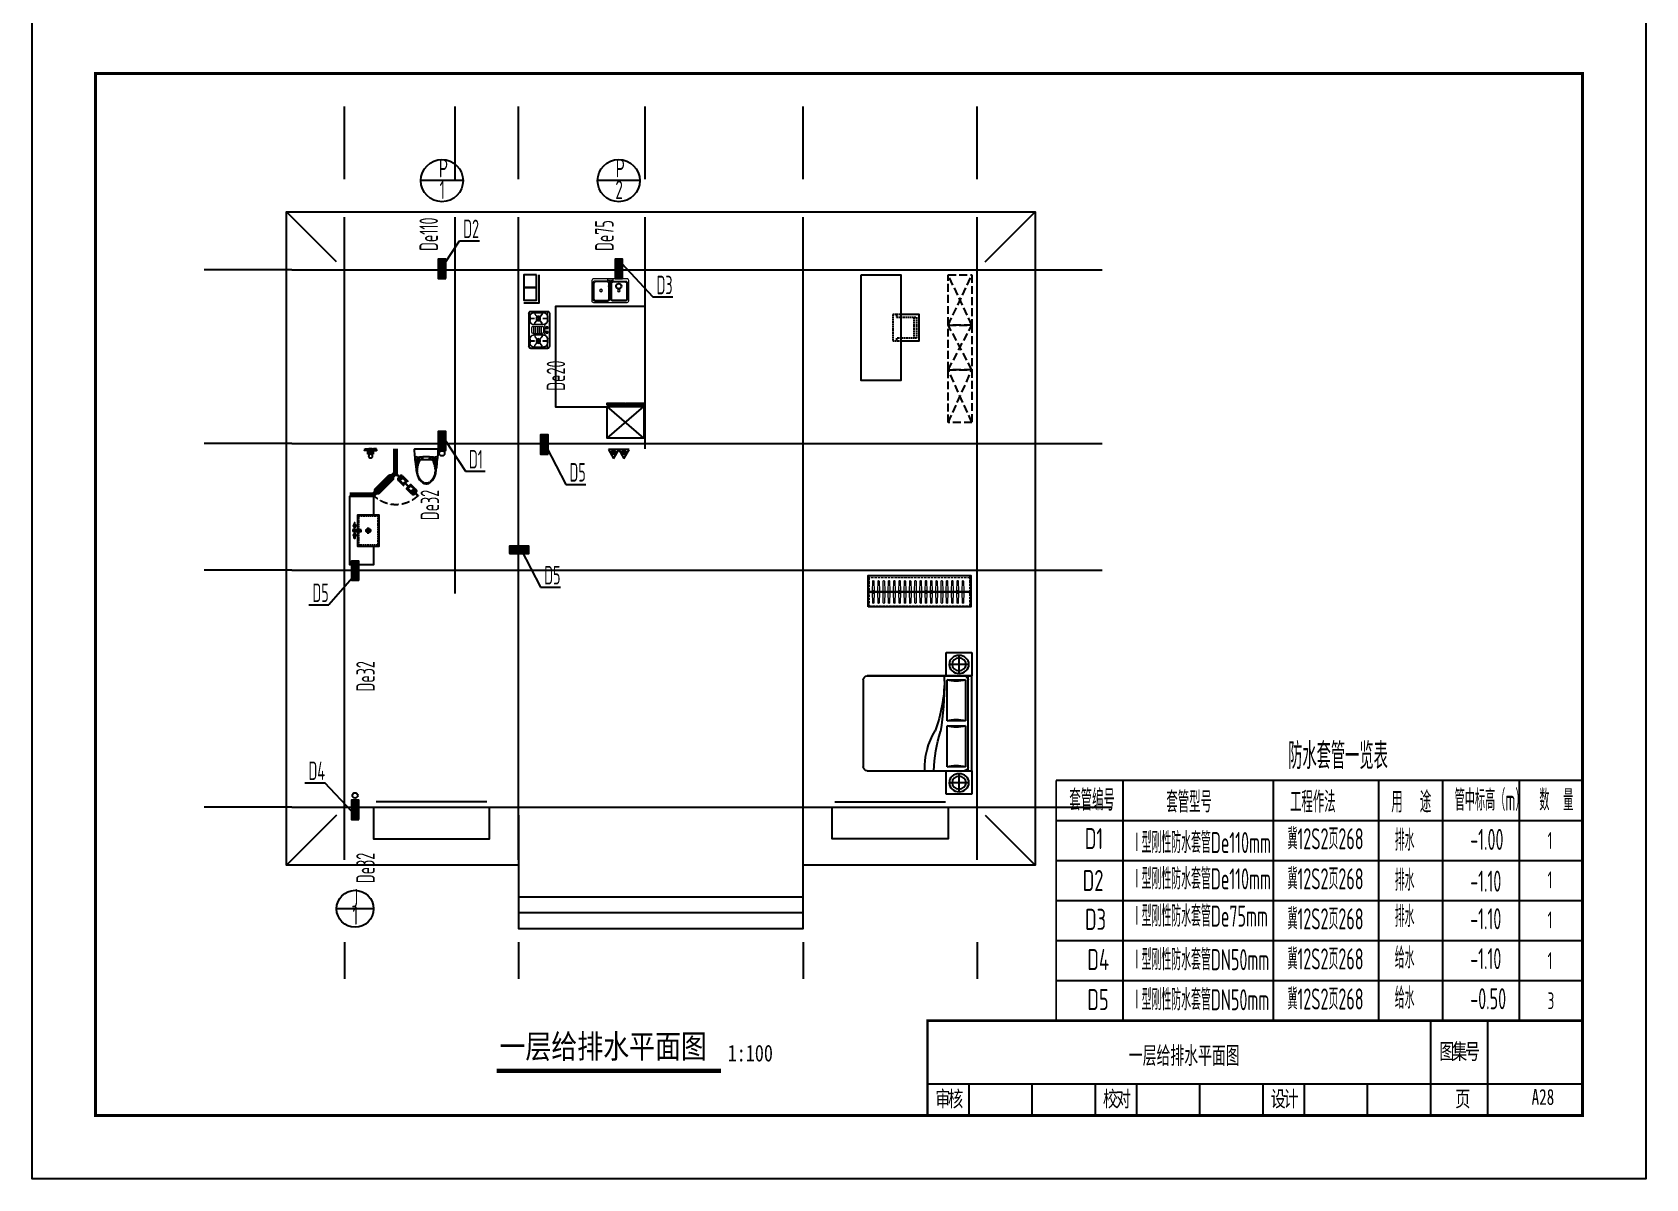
# Model space of a CAD drawing. Header units: millimetres. Extents: x -43970 to -13370, y -95491 to -51091.
# Drawn here: x -43970 to -13370, y -95491 to -73735 of the extents above; entities that cross this region are included whole.
import ezdxf
from ezdxf.enums import TextEntityAlignment as Align

# ---------------------------------------------------------------- set-up
doc = ezdxf.new("R2010")
doc.units = ezdxf.units.MM
doc.header["$LTSCALE"] = 600
for name, pattern in [('A户型二层平面图$0$DASH', [0.35, 0.25, -0.1]), ('B-1户型三层平面图$0$DASH', [0.35, 0.25, -0.1]), ('DASH', [0.35, 0.25, -0.1]), ('HJ户型(跃上)4F$0$DASH', [0.35, 0.25, -0.1])]:
    doc.linetypes.add(name, pattern=pattern)
doc.layers.add('1-家具、卫生间洁具布置', color=8, linetype='Continuous', lineweight=9)
doc.layers.add('1-散水、台阶', color=254, linetype='Continuous', lineweight=9)
for name, color, linetype in [('AXIS', 3, 'Continuous'), ('A户型二层平面图$0$A-澳创家具', 55, 'Continuous'), ('A户型二层平面图$0$A_家具_基线', 251, 'Continuous'), ('B-1户型三层平面图$0$A-澳创家具', 55, 'Continuous'), ('B-1户型三层平面图$0$A_洁具', 36, 'Continuous'), ('DIM_SYMB', 3, 'Continuous'), ('DOTE', 1, 'Continuous'), ('HJ户型(跃上)4F$0$0-107洁具', 122, 'Continuous'), ('HJ户型(跃上)4F$0$0-142地漏', 122, 'Continuous'), ('HJ户型(跃上)4F$0$1-101活动家具', 34, 'Continuous'), ('HJ户型(跃上)4F$0$1-104到顶固定家具', 55, 'Continuous'), ('HJ户型(跃上)4F$0$1-107洁具', 122, 'Continuous'), ('PIPE-污水', 2, 'DASH'), ('PIPE-给水', 3, 'Continuous'), ('PUB_DIM', 3, 'Continuous'), ('S-TG', 6, 'Continuous'), ('TK', 4, 'Continuous'), ('VPIPE-污水', 2, 'Continuous'), ('VPIPE-给水', 3, 'Continuous'), ('WS-TEXT', 2, 'Continuous'), ('XS-TEXT', 1, 'Continuous'), ('家具', 8, 'Continuous'), ('散水', 150, 'Continuous')]:
    doc.layers.add(name, color=color, linetype=linetype)
doc.styles.add('-黑体', font='simhei.ttf', dxfattribs={"width": 0.8})
doc.styles.add('M', font='gbenor.shx', dxfattribs={"width": 0.8, "bigfont": 'gbcbig.shx'})
doc.styles.add('仿宋GB2312', font='txt.shx', dxfattribs={"width": 0.7, "height": 300, "bigfont": 'hzfs.shx'})
pattern_1 = [(45, (-193149.55, -143882.59), (-17.6776695, 17.6776695), [])]
pattern_2 = [(45, (-189795.287, -143882.59), (-17.6776695, 17.6776695), [])]
pattern_3 = [(45, (-193149.55, -147148.887), (-17.6776695, 17.6776695), [])]
pattern_4 = [(45, (-194798.28, -154149.424), (-17.6776695, 17.6776695), [])]
pattern_5 = [(45, (-194798.28, -149609.72), (-17.6776695, 17.6776695), [])]
pattern_6 = [(315, (-100393.905, 73391.676), (17.6776695, 17.6776695), [])]
pattern_7 = [(45, (-191208.28, -147214.93), (-17.6776695, 17.6776695), [])]

# ---------------------------------------------------------------- blocks, each defined once
blk = doc.blocks.new('A$C76A75C23')
at = {"color": 7}
for p, q in [((8120, 1520), (8120, 20)), ((170, 520), (10520, 520)), ((820, 520), (820, 20)), ((1820, 520), (1820, 20)), ((2820, 520), (2820, 20)), ((3470, 520), (3470, 20)), ((4470, 520), (4470, 20)), ((5470, 520), (5470, 20)), ((6120, 520), (6120, 20)), ((7120, 520), (7120, 20)), ((8120, 620), (8120, 20)), ((8120, 520), (8120, 20))]:
    blk.add_line(p, q, dxfattribs=at)
blk.add_line((9020, 1520), (9020, 20))
at = {"layer": 'PUB_DIM', "color": 7, "const_width": 40}
blk.add_lwpolyline([(170, 1520), (10520, 1520), (10520, 20), (170, 20), (170, 1520)], dxfattribs=at)
at = {"char_height": 250, "attachment_point": 5, "style": '仿宋GB2312'}
for s, insert, width in [('{\\fSTFangsong|b0|i0|c134|p2;\\T0.75;图集号}', (8562, 1020), 1146.35), ('{\\fSTFangsong|b0|i0|c134|p2;\\T0.75;审核}', (495, 270), 1046.35), ('{\\fSTFangsong|b0|i0|c134|p2;\\T0.75;校对}', (3145, 270), 1046.35), ('{\\fSTFangsong|b0|i0|c134|p2;\\T0.75;设计}', (5795, 270), 1046.35), ('{\\fSTFangsong|b0|i0|c134|p2;\\T0.75;页}', (8612, 270), 1046.35)]:
    blk.add_mtext(s, dxfattribs=dict(at, insert=insert, width=width))
blk = doc.blocks.new('*U18')
at = {"layer": 'B-1户型三层平面图$0$A-澳创家具', "linetype": 'Continuous'}
for points in [[(211, 0), (-211, 0, 0.477962), (-222, -14), (-219, -125), (-215, -137, 0.281865), (-129, -159, -0.073747), (129, -159, 0.281865), (215, -137), (219, -125), (222, -14, 0.477962), (211, 0, 0)], [(216, -136, -0.088577), (213, -208, -0.019152), (193, -362, -0.090609), (149, -554, -0.163158), (38, -658, -0.273043), (-73, -639, -0.094885), (-149, -554, -0.090609), (-193, -362, -0.019152), (-213, -208, -0.088577), (-216, -136, -0.879416)], [(-120, -201, 0.129606), (-180, -409, 0.211204), (-80, -632, 2.252949)], [(120, -201, -0.129606), (180, -409, -0.211204), (80, -632, -2.252949)]]:
    blk.add_lwpolyline(points, format="xyb", dxfattribs=at)
at = {"layer": 'B-1户型三层平面图$0$A-澳创家具', "color": 250}
for points in [[(-165, -162, 0.180688), (-197, -335, -4.705295)], [(-107, -156, 0.237416), (-194, -358, -3.87225)], [(-61, -201), (-62, -181, 1.018669), (-84, -181), (-85, -201)], [(61, -201), (62, -181, -1.018669), (84, -181), (85, -201)], [(107, -156, -0.237416), (194, -358, 3.87225)], [(165, -162, -0.180688), (197, -335, 4.705295)]]:
    blk.add_lwpolyline(points, format="xyb", dxfattribs=at)
at = {"layer": 'B-1户型三层平面图$0$A-澳创家具', "color": 250, "linetype": 'B-1户型三层平面图$0$DASH', "ltscale": 0.2}
blk.add_lwpolyline([(-106, -201, 0.095348), (-166, -374, 0.180567), (-120, -567, 0.059956), (-65, -630, 0.149733), (0, -654, 0.149733), (65, -630, 0.059956), (120, -567, 0.180567), (166, -374, 0.095348), (106, -201, -0.095348)], format="xyb", dxfattribs=at)
at = {"layer": 'B-1户型三层平面图$0$A-澳创家具', "linetype": 'Continuous'}
blk.add_lwpolyline([(120, -201), (-120, -201)], dxfattribs=at)
blk = doc.blocks.new('*U33')
at = {"color": 250}
for p, q in [((650, -410), (650, -290)), ((590, -350), (710, -350))]:
    blk.add_line(p, q, dxfattribs=at)
for points in [[(350, -450), (0, -450), (0, 0), (1300, 0), (1300, -450), (950, -450)], [(663, -150), (950, -150), (950, -550), (350, -550), (350, -150), (635, -150)]]:
    blk.add_lwpolyline(points)
at = {"color": 250, "linetype": 'B-1户型三层平面图$0$DASH', "ltscale": 0.2}
blk.add_lwpolyline([(663, -170), (930, -170), (930, -530), (370, -530), (370, -170), (635, -170)], dxfattribs=at)
for points in [[(501, -84), (570, -84), (570, -97), (501, -97)], [(663, -213), (663, -78), (635, -78), (635, -213)], [(799, -84), (730, -84), (730, -97), (799, -97)]]:
    blk.add_lwpolyline(points, close=True)
at = {"color": 250}
for centre, radius in [((564, -91, 0), 6.17), ((650, -201), 7.98), ((737, -91, 0), 6.17), ((650, -350), 40), ((650, -350), 22.5)]:
    blk.add_circle(centre, radius, dxfattribs=at)
for centre, radius, start, end in [((564, -91), 25.4, 194.0486, 165.9514), ((649, -88), 29.3, 297.9804, 241.0365), ((737, -91), 25.4, 14.0486, 345.9514)]:
    blk.add_arc(centre, radius, start, end)
for centre, radius, start, end in [((564, -91), 16.6, 201.7986, 158.2014), ((649, -88), 23.8, 305.279, 233.4071), ((737, -91), 16.6, 21.7986, 338.2014)]:
    blk.add_arc(centre, radius, start, end, dxfattribs=at)
blk = doc.blocks.new('HJ户型(跃上)4F$0$A$C2634459F')
at = {"color": 0}
for p, q in [((592, 338, 0), (592, 334, 0)), ((592, 338, 0), (650, 338, 0)), ((650, 320, 0), (650, 338, 0))]:
    blk.add_line(p, q, dxfattribs=at)
at = {"color": 0, "linetype": 'HJ户型(跃上)4F$0$DASH'}
for p, q in [((650, 320, 0), (632, 320, 0)), ((632, 262, 0), (632, 320, 0)), ((650, 262, 0), (650, 320, 0)), ((632, 262, 0), (636, 262, 0)), ((646, 262, 0), (650, 262, 0))]:
    blk.add_line(p, q, dxfattribs=at)
at = {"color": 0, "elevation": 0}
for points in [[(642, 333), (641, 334), (53, 334), (50, 331), (50, 327), (53, 324), (639, 324), (642, 327)], [(147, 338), (115, 338), (115, 334), (147, 334)], [(147, 320), (115, 320), (115, 324), (147, 324)], [(562, 338), (530, 338), (530, 334), (562, 334)], [(626, 324), (626, 321), (645, 321), (645, 337), (626, 337), (626, 334), (642, 334), (642, 324)]]:
    blk.add_lwpolyline(points, close=True, dxfattribs=at)
for points in [[(155, 387, 0.36855), (119, 352), (119, 338)], [(155, 271, -0.36855), (119, 306), (119, 320)], [(143, 338), (143, 344, -0.414214), (162, 363), (515, 363, -0.414214), (534, 344), (534, 334)], [(143, 320), (143, 314, 0.414214), (162, 295), (515, 295, 0.414214), (534, 314), (534, 324)], [(155, 387), (522, 387, -0.368054), (558, 352), (558, 334)], [(155, 271), (522, 271, 0.368054), (558, 306), (558, 324)]]:
    blk.add_lwpolyline(points, format="xyb", dxfattribs=at)
at = {"color": 0, "linetype": 'HJ户型(跃上)4F$0$DASH', "elevation": 0}
for points in [[(646, 296), (649, 296), (649, 315), (633, 315), (633, 296), (636, 296), (636, 313), (646, 313)], [(638, 313), (636, 311), (636, -277), (639, -280), (643, -280), (646, -277), (646, 310), (643, 313)], [(631, 234), (631, 202), (635, 202), (635, 234)], [(632, -182), (632, -215), (636, -215), (636, -182)], [(650, -182), (650, -215), (646, -215), (646, -182)]]:
    blk.add_lwpolyline(points, close=True, dxfattribs=at)
for points in [[(583, -175), (583, 192, -0.368054), (619, 228), (636, 228)], [(632, -187), (626, -187, -0.414214), (607, -167), (607, 185, -0.414214), (626, 204), (636, 204)], [(700, -175), (700, 192, 0.368054), (664, 228), (646, 228)], [(650, -187), (656, -187, 0.414214), (676, -167), (676, 185, 0.414214), (656, 204), (646, 204)], [(583, -175, 0.36855), (619, -211), (632, -211)], [(700, -175, -0.36855), (664, -211), (650, -211)]]:
    blk.add_lwpolyline(points, format="xyb", dxfattribs=at)
blk = doc.blocks.new('HJ户型(跃上)4F$0$A$C1E9E21AA')
at = {"ltscale": 0.5, "extrusion": (0, 0, -1)}
for p, q in [((31, -31), (0, 0)), ((69, -31), (100, 0)), ((31, -69), (0, -100)), ((69, -69), (100, -100))]:
    blk.add_line(p, q, dxfattribs=at)
at = {"ltscale": 0.5}
for p, q in [((0, -100), (0, 0)), ((0, 0), (100, 0)), ((100, 0), (100, -100)), ((100, -100), (0, -100))]:
    blk.add_line(p, q, dxfattribs=at)
for points in [[(28, -47), (28, -45), (39, -47), (39, -49)], [(28, -55), (28, -53), (39, -51), (39, -53)], [(30, -40), (31, -38), (41, -43), (40, -45)], [(31, -62), (30, -60), (40, -55), (41, -57)], [(35, -33), (36, -32), (43, -41), (42, -42)], [(36, -68), (35, -67), (42, -58), (43, -59)], [(41, -29), (43, -28), (47, -39), (45, -40)], [(43, -72), (41, -71), (45, -60), (47, -61)], [(49, -27), (51, -27), (51, -39), (49, -39)], [(51, -73), (49, -73), (49, -61), (51, -61)], [(57, -28), (59, -29), (55, -40), (53, -39)], [(59, -71), (57, -72), (53, -61), (55, -60)], [(64, -32), (65, -33), (58, -42), (57, -41)], [(65, -67), (64, -68), (57, -59), (58, -58)], [(69, -38), (70, -40), (60, -45), (59, -43)], [(70, -60), (69, -62), (59, -57), (60, -55)], [(72, -45), (72, -47), (61, -49), (61, -47)], [(72, -53), (72, -55), (61, -53), (61, -51)]]:
    blk.add_lwpolyline(points, close=True, dxfattribs=at)
for radius in [27, 23.6, 10.1]:
    blk.add_circle((50, -50), radius, dxfattribs=at)
blk = doc.blocks.new('HJ户型(跃上)4F$0$花洒')
at = {"ltscale": 7}
for p, q in [((-33, 56), (-33, 114)), ((-28, 5), (0, 5)), ((-33, -56), (-33, -114)), ((-28, -5), (0, -5))]:
    blk.add_line(p, q, dxfattribs=at)
for points in [[(-87, 15), (-91, 15, -0.178333), (-97, 17), (-110, 29)], [(-31, 116, 0.472472), (-33, 114)], [(-31, 54, -0.472472), (-33, 56)], [(-31, 116), (-25, 116, -0.414214), (-24, 114), (-24, 112)], [(-31, 54), (-25, 54, 0.414214), (-24, 56), (-24, 58)], [(-87, -15), (-91, -15, 0.178333), (-97, -17), (-110, -29)], [(-31, -54, 0.472472), (-33, -56)], [(-31, -116, -0.472472), (-33, -114)], [(-31, -54), (-25, -54, -0.414214), (-24, -56), (-24, -58)], [(-31, -116), (-25, -116, 0.414214), (-24, -114), (-24, -112)]]:
    blk.add_lwpolyline(points, format="xyb", dxfattribs=at)
for points in [[(-87, 15), (-87, 0)], [(-87, -15), (-87, 0)], [(-43, 12), (-81, 15)], [(-81, 15), (-81, -15)], [(-43, 10), (-81, 13)], [(-45, -12), (-45, 12)], [(-43, -12), (-43, 12)], [(-43, -12), (-28, -12), (-28, 12), (-43, 12)], [(-24, 56), (-24, 112)], [(-19, 95), (-19, 92)], [(-19, 92), (-19, 84)], [(-19, 76), (-19, 84)], [(-19, 73), (-19, 76)], [(-6, 110), (0, 110)], [(-6, 58), (-6, 110)], [(0, 110), (0, 58), (-6, 58)], [(-5, -13), (-5, 13)], [(-2, 33), (-3, 23)], [(-2, 23), (-2, 33)], [(-2, 33), (0, 33)], [(0, 23), (0, 33)], [(0, -13), (0, 13)], [(-43, -10), (-81, -13)], [(-43, -12), (-81, -15)], [(-24, -56), (-24, -112)], [(-19, -73), (-19, -76)], [(-19, -76), (-19, -84)], [(-19, -92), (-19, -84)], [(-19, -95), (-19, -92)], [(-6, -58), (-6, -110)], [(0, -110), (0, -58), (-6, -58)], [(-6, -110), (0, -110)], [(-2, -33), (-3, -23)], [(-2, -23), (-2, -33)], [(-2, -33), (0, -33)], [(0, -23), (0, -33)]]:
    blk.add_lwpolyline(points, dxfattribs=at)
for points in [[(0, 13), (-54, 13), (-54, 23), (0, 23)], [(0, -13), (-54, -13), (-54, -23), (0, -23)]]:
    blk.add_lwpolyline(points, close=True, dxfattribs=at)
for centre, radius, start, end in [((-135, 0), 38, 49.5542, 310.4458), ((-84, 11), 5, 53.1301, 126.8699), ((-66, 0), 25.5, 331.9275, 28.0725), ((-19, 84), 6.99, 90, 129.5028), ((-19, 84), 6.99, 230.4972, 270), ((-33, 120), 28.6, 297.662, 339.071), ((-33, 48), 28.6, 20.929, 62.338), ((-84, -11), 5, 233.1301, 306.8699), ((-19, -84), 6.99, 90, 129.5028), ((-19, -84), 6.99, 230.4972, 270), ((-33, -48), 28.6, 297.662, 339.071), ((-33, -120), 28.6, 20.929, 62.338)]:
    blk.add_arc(centre, radius, start, end, dxfattribs=at)
blk = doc.blocks.new('HJ户型(跃上)4F$0$fgjhj')
at = {"layer": 'HJ户型(跃上)4F$0$1-107洁具'}
for p, q in [((606518, 216057), (606518, 215607)), ((606528, 216057), (606528, 215607)), ((607393, 215192), (606954, 215192)), ((607393, 215182), (606954, 215182))]:
    blk.add_line(p, q, dxfattribs=at)
at = {"layer": 'HJ户型(跃上)4F$0$1-107洁具', "color": 250, "elevation": 0}
for points in [[(607393, 215157), (606929, 215157), (606493, 215592), (606493, 216057)], [(607393, 215217), (606954, 215217), (606553, 215617), (606553, 216057)]]:
    blk.add_lwpolyline(points, dxfattribs=at)
at = {"layer": 'HJ户型(跃上)4F$0$1-107洁具', "color": 250, "linetype": 'HJ户型(跃上)4F$0$DASH'}
blk.add_arc((606519, 215597), 600, 224.9799, 316.3489, dxfattribs=at)
at = {"layer": 'HJ户型(跃上)4F$0$0-107洁具', "xscale": -1, "rotation": 270}
blk.add_blockref('HJ户型(跃上)4F$0$花洒', (606999, 216057), dxfattribs=at)
at = {"layer": 'HJ户型(跃上)4F$0$0-142地漏', "ltscale": 0.5, "xscale": -1, "rotation": 90}
blk.add_blockref('HJ户型(跃上)4F$0$A$C1E9E21AA', (606949, 216057), dxfattribs=at)
at = {"layer": 'HJ户型(跃上)4F$0$1-107洁具', "xscale": -1, "rotation": 314.9999376523706}
blk.add_blockref('HJ户型(跃上)4F$0$A$C2634459F', (606752, 214911, 0), dxfattribs=at)
blk = doc.blocks.new('A$C66793C10')
for p, q in [((450, 450), (0, 450)), ((0, 450), (0, 0)), ((223, 401), (223, 56)), ((450, 0), (450, 450)), ((396, 229), (50, 229)), ((0, 0), (450, 0))]:
    blk.add_line(p, q)
for radius in [173, 123]:
    blk.add_circle((223, 229), radius)
blk = doc.blocks.new('A$C0BC040C0')
at = {"layer": '家具'}
for p, q in [((0, 295), (0, 2095)), ((75, 2095), (0, 2095)), ((75, 295), (75, 2095)), ((124, 2019), (124, 1245)), ((472, 2019), (124, 2019)), ((149, 2095), (1987, 2095)), ((1987, 2095), (149, 2095)), ((472, 1245), (472, 2019)), ((522, 1996), (522, 2095)), ((2062, 2019), (2062, 371)), ((124, 1245), (472, 1245)), ((124, 1145), (124, 371)), ((472, 1145), (124, 1145)), ((472, 371), (472, 1145)), ((124, 371), (472, 371)), ((75, 295), (0, 295)), ((1987, 295), (149, 295))]:
    blk.add_line(p, q, dxfattribs=at)
for centre, major_axis, ratio, start_param, end_param in [((149, 2019), (0, 75.9), 0.981818, 0, 1.570796), ((298, 2627), (0, 632), 0.981818, 2.857799, 3.425387), ((2092, 1653), (-220, 2967), 0.524077, 1.416252, 1.739927), ((1467, 1705), (-287, 1661), 0.542659, 1.294437, 1.879131), ((1987, 2019), (0, 75.9), 0.981818, 4.712389, 6.283185), ((298, 638), (0, -632), 0.981818, 2.857799, 3.425387), ((298, 1752), (0, -632), 0.981818, -0.283794, 0.283794), ((-1119, 354), (-345, 2286), 0.791145, 4.568047, 4.89601), ((5, 453), (-253, 1064), 0.804127, 4.37694, 5.109608), ((149, 371), (0, 75.9), 0.981818, 1.570796, 3.141593), ((298, -236), (0, 632), 0.981818, -0.283794, 0.283794), ((1987, 371), (0, 75.9), 0.981818, 3.141593, 4.712389)]:
    blk.add_ellipse(centre, major_axis=major_axis, ratio=ratio, start_param=start_param, end_param=end_param, dxfattribs=at)
at = {"layer": '家具', "xscale": 1.080000000001746, "yscale": 0.9899999999906868, "rotation": 179.9999999989328}
for p in [(486, 2540), (486, 295)]:
    blk.add_blockref('A$C66793C10', p, dxfattribs=at)
blk = doc.blocks.new('*U32')
blk.add_lwpolyline([(0, -600), (0, 0), (1950, 0), (1950, -600)], close=True)
at = {"color": 250, "lineweight": 13, "ltscale": 0.3}
for points in [[(20, -50), (20, 0)], [(1930, -50), (1930, 0)], [(99, -330), (99, -335), (101, -335), (101, -296), (99, -296), (99, -330), (99, -302)], [(199, -330), (199, -335), (201, -335), (201, -296), (199, -296), (199, -330), (199, -302)], [(299, -330), (299, -335), (301, -335), (301, -296), (299, -296), (299, -330), (299, -302)], [(399, -330), (399, -335), (401, -335), (401, -296), (399, -296), (399, -330), (399, -302)], [(499, -330), (499, -335), (501, -335), (501, -296), (499, -296), (499, -330), (499, -302)], [(599, -330), (599, -335), (601, -335), (601, -296), (599, -296), (599, -330), (599, -302)], [(699, -330), (699, -335), (701, -335), (701, -296), (699, -296), (699, -330), (699, -302)], [(799, -330), (799, -335), (801, -335), (801, -296), (799, -296), (799, -330), (799, -302)], [(899, -330), (899, -335), (901, -335), (901, -296), (899, -296), (899, -330), (899, -302)], [(999, -330), (999, -335), (1001, -335), (1001, -296), (999, -296), (999, -330), (999, -302)], [(1099, -330), (1099, -335), (1101, -335), (1101, -296), (1099, -296), (1099, -330), (1099, -302)], [(1199, -330), (1199, -335), (1201, -335), (1201, -296), (1199, -296), (1199, -330), (1199, -302)], [(1299, -330), (1299, -335), (1301, -335), (1301, -296), (1299, -296), (1299, -330), (1299, -302)], [(1399, -330), (1399, -335), (1401, -335), (1401, -296), (1399, -296), (1399, -330), (1399, -302)], [(1499, -330), (1499, -335), (1501, -335), (1501, -296), (1499, -296), (1499, -330), (1499, -302)], [(1599, -330), (1599, -335), (1601, -335), (1601, -296), (1599, -296), (1599, -330), (1599, -302)], [(1699, -330), (1699, -335), (1701, -335), (1701, -296), (1699, -296), (1699, -330), (1699, -302)], [(1799, -330), (1799, -335), (1801, -335), (1801, -296), (1799, -296), (1799, -330), (1799, -302)]]:
    blk.add_lwpolyline(points, dxfattribs=at)
at = {"color": 250, "linetype": 'A户型二层平面图$0$DASH', "lineweight": 13, "ltscale": 0.3}
blk.add_lwpolyline([(20, -580), (1930, -580), (1930, -50), (20, -50)], close=True, dxfattribs=at)
at = {"color": 250, "lineweight": 13, "ltscale": 0.3}
blk.add_lwpolyline([(1930, -338), (1925, -338), (1925, -328), (25, -328), (25, -338), (20, -338), (20, -292), (25, -292), (25, -328), (25, -302), (1925, -302), (1925, -328), (1925, -292), (1930, -292)], close=True, dxfattribs=at)
for points in [[(84, -302), (90, -109, -0.431026), (100, -99, -0.397598), (110, -109), (116, -302)], [(184, -302), (190, -109, -0.431026), (200, -99, -0.397598), (210, -109), (216, -302)], [(284, -302), (290, -109, -0.431026), (300, -99, -0.397598), (310, -109), (316, -302)], [(384, -302), (390, -109, -0.431026), (400, -99, -0.397598), (410, -109), (416, -302)], [(484, -302), (490, -109, -0.431026), (500, -99, -0.397598), (510, -109), (516, -302)], [(584, -302), (590, -109, -0.431026), (600, -99, -0.397598), (610, -109), (616, -302)], [(684, -302), (690, -109, -0.431026), (700, -99, -0.397598), (710, -109), (716, -302)], [(784, -302), (790, -109, -0.431026), (800, -99, -0.397598), (810, -109), (816, -302)], [(884, -302), (890, -109, -0.431026), (900, -99, -0.397598), (910, -109), (916, -302)], [(984, -302), (990, -109, -0.431026), (1000, -99, -0.397598), (1010, -109), (1016, -302)], [(1084, -302), (1090, -109, -0.431026), (1100, -99, -0.397598), (1110, -109), (1116, -302)], [(1184, -302), (1190, -109, -0.431026), (1200, -99, -0.397598), (1210, -109), (1216, -302)], [(1284, -302), (1290, -109, -0.431026), (1300, -99, -0.397598), (1310, -109), (1316, -302)], [(1384, -302), (1390, -109, -0.431026), (1400, -99, -0.397598), (1410, -109), (1416, -302)], [(1484, -302), (1490, -109, -0.431026), (1500, -99, -0.397598), (1510, -109), (1516, -302)], [(1584, -302), (1590, -109, -0.431026), (1600, -99, -0.397598), (1610, -109), (1616, -302)], [(1684, -302), (1690, -109, -0.431026), (1700, -99, -0.397598), (1710, -109), (1716, -302)], [(1784, -302), (1790, -109, -0.431026), (1800, -99, -0.397598), (1810, -109), (1816, -302)], [(116, -328), (110, -522, -1), (90, -522), (84, -328)], [(216, -328), (210, -522, -1), (190, -522), (184, -328)], [(316, -328), (310, -522, -1), (290, -522), (284, -328)], [(416, -328), (410, -522, -1), (390, -522), (384, -328)], [(516, -328), (510, -522, -1), (490, -522), (484, -328)], [(616, -328), (610, -522, -1), (590, -522), (584, -328)], [(716, -328), (710, -522, -1), (690, -522), (684, -328)], [(816, -328), (810, -522, -1), (790, -522), (784, -328)], [(916, -328), (910, -522, -1), (890, -522), (884, -328)], [(1016, -328), (1010, -522, -1), (990, -522), (984, -328)], [(1116, -328), (1110, -522, -1), (1090, -522), (1084, -328)], [(1216, -328), (1210, -522, -1), (1190, -522), (1184, -328)], [(1316, -328), (1310, -522, -1), (1290, -522), (1284, -328)], [(1416, -328), (1410, -522, -1), (1390, -522), (1384, -328)], [(1516, -328), (1510, -522, -1), (1490, -522), (1484, -328)], [(1616, -328), (1610, -522, -1), (1590, -522), (1584, -328)], [(1716, -328), (1710, -522, -1), (1690, -522), (1684, -328)], [(1816, -328), (1810, -522, -1), (1790, -522), (1784, -328)]]:
    blk.add_lwpolyline(points, format="xyb", dxfattribs=at)
blk = doc.blocks.new('A$C1492080E')
at = {"layer": '家具'}
for p, q in [((670, 0), (63, 696)), ((670, 696), (63, 0))]:
    blk.add_line(p, q, dxfattribs=at)
for points in [[(38, 696), (0, 696), (0, 358), (38, 358)], [(63, 0), (670, 0), (670, 696), (63, 696)], [(0, 0), (38, 0), (38, 338), (0, 338)]]:
    blk.add_lwpolyline(points, close=True, dxfattribs=at)
blk = doc.blocks.new('A$C750C4C91')
at = {"layer": '1-散水、台阶', "color": 0, "extrusion": (0, 0, -1)}
for points in [[(-700, 407), (-700, 418, -0.414214), (-669, 450), (-41, 450, -0.354124), (0, 418), (0, 31, -0.414214), (-31, 0), (-669, 0, -0.414214), (-700, 31), (-700, 407)], [(-317, 309), (-317, 310), (-352, 407), (-330, 407, 0.057541), (-326, 409), (-326, 407), (-303, 407), (-303, 448), (-326, 448), (-326, 446, 0.168143), (-331, 448), (-397, 448), (-397, 407), (-370, 407), (-332, 304), (-332, 303)]]:
    blk.add_lwpolyline(points, format="xyb", dxfattribs=at)
for points in [[(-55, 25), (-308, 25, -0.414214), (-338, 55), (-338, 375, -0.414214), (-308, 405), (-55, 405, -0.414214), (-25, 375), (-25, 55, -0.414214)], [(-75, 40), (-288, 40, -0.414214), (-323, 75), (-323, 355, -0.414214), (-288, 390), (-75, 390, -0.414214), (-40, 355), (-40, 75, -0.414214)], [(-645, 25), (-392, 25, 0.414214), (-362, 55), (-362, 375, 0.414214), (-392, 405), (-645, 405, 0.414214), (-675, 375), (-675, 55, 0.414214)], [(-625, 40), (-412, 40, 0.414214), (-377, 75), (-377, 355, 0.414214), (-412, 390), (-625, 390, 0.414214), (-660, 355), (-660, 75, 0.414214)]]:
    blk.add_lwpolyline(points, format="xyb", close=True, dxfattribs=at)
for centre, radius in [((-175, 225), 26), ((-175, 225), 19.5), ((-512, 225), 26), ((-512, 225), 19.5)]:
    blk.add_circle(centre, radius, dxfattribs=at)
for centre, radius, start, end in [((-324, 305), 9.11, 209.0902, 10.457), ((-321, 305), 5.61, 15.6011, 52.9488), ((-324, 305), 8.13, 194.728, 24.8192), ((-327, 303), 5.61, 166.5984, 203.9461)]:
    blk.add_arc(centre, radius, start, end, dxfattribs=at)
blk = doc.blocks.new('140-100base（标准层）$0$双炉平面')
for p, q in [((-355, 364), (-355, 138)), ((-341, 364), (-341, 138)), ((316, 400), (-316, 400)), ((316, 387), (-316, 387)), ((-176, 376), (-251, 376)), ((-176, 371), (-251, 371)), ((-210, 371), (-215, 371)), ((-215, 371), (-215, 289)), ((-210, 290), (-210, 371)), ((-71, 315), (-71, 146)), ((-42, 341), (42, 341)), ((71, 315), (71, 146)), ((251, 376), (176, 376)), ((251, 371), (176, 371)), ((217, 370), (212, 370)), ((212, 370), (212, 288)), ((217, 289), (217, 370)), ((341, 364), (341, 138)), ((355, 364), (355, 138)), ((-355, 138), (-355, 36)), ((-341, 138), (-341, 36)), ((-341, 39), (-168, 39)), ((-329, 305), (-329, 115)), ((-324, 305), (-324, 115)), ((-324, 285), (-298, 285)), ((-324, 281), (-299, 281)), ((-324, 150), (-299, 150)), ((-324, 145), (-298, 145)), ((316, 13), (-316, 13)), ((316, 0), (-316, 0)), ((-299, 281), (-252, 242)), ((-299, 150), (-252, 188)), ((-298, 285), (-248, 245)), ((-298, 145), (-248, 185)), ((-248, 245), (-252, 242)), ((-252, 188), (-248, 185)), ((-176, 49), (-251, 49)), ((-176, 44), (-251, 44)), ((-215, 289), (-210, 290)), ((-209, 133), (-215, 133)), ((-215, 133), (-215, 49)), ((-215, 49), (-209, 49)), ((-209, 49), (-209, 133)), ((-131, 285), (-180, 245)), ((-177, 242), (-180, 245)), ((-180, 185), (-177, 188)), ((-131, 145), (-180, 185)), ((-129, 281), (-177, 242)), ((-129, 150), (-177, 188)), ((-104, 285), (-131, 285)), ((-104, 145), (-131, 145)), ((-104, 281), (-129, 281)), ((-104, 150), (-129, 150)), ((-118, 64), (-113, 71)), ((-104, 115), (-104, 305)), ((-98, 115), (-98, 305)), ((71, 305), (-71, 305)), ((-71, 298), (71, 298)), ((71, 270), (-71, 270)), ((-71, 262), (71, 262)), ((71, 233), (-71, 233)), ((-71, 226), (71, 226)), ((71, 198), (-71, 198)), ((-71, 190), (71, 190)), ((71, 162), (-71, 162)), ((-71, 154), (71, 154)), ((65, 95), (-64, 95)), ((-45, 73), (-51, 73)), ((-51, 73), (-51, 33)), ((-51, 33), (-45, 33)), ((-45, 33), (-45, 73)), ((42, 120), (-42, 120)), ((43, 73), (37, 73)), ((37, 73), (37, 33)), ((37, 33), (43, 33)), ((43, 33), (43, 73)), ((98, 115), (98, 305)), ((104, 115), (104, 305)), ((104, 284), (130, 284)), ((104, 280), (128, 280)), ((104, 149), (128, 149)), ((104, 144), (130, 144)), ((114, 71), (119, 64)), ((128, 280), (176, 241)), ((128, 149), (176, 187)), ((130, 284), (179, 244)), ((130, 144), (179, 184)), ((169, 39), (341, 39)), ((179, 244), (176, 241)), ((176, 187), (179, 184)), ((251, 49), (176, 49)), ((251, 44), (176, 44)), ((212, 288), (217, 289)), ((218, 132), (213, 132)), ((213, 132), (213, 48)), ((213, 48), (218, 48)), ((218, 48), (218, 132)), ((296, 284), (247, 244)), ((250, 241), (247, 244)), ((247, 184), (250, 187)), ((296, 144), (247, 184)), ((298, 280), (250, 241)), ((298, 149), (250, 187)), ((324, 284), (296, 284)), ((324, 144), (296, 144)), ((324, 280), (298, 280)), ((324, 149), (298, 149)), ((324, 305), (324, 115)), ((329, 305), (329, 115)), ((341, 138), (341, 36)), ((355, 138), (355, 36))]:
    blk.add_line(p, q)
at = {"extrusion": (0, 0, -1)}
for centre, major_axis, start_param, end_param in [((-316, 364), (39, 0), 3.141593, 4.712389), ((-316, 364), (-25, 0), 0, 1.570796), ((-251, 305), (-78, 0), 0, 1.570796), ((-251, 305), (-72.6, 0), 0, 1.570796), ((-176, 305), (78, 0), -1.570796, 0), ((-176, 305), (72.6, 0), -1.570796, 0), ((-42, 315), (29.3, 0), 3.141593, 4.712389), ((176, 305), (-78, 0), 0, 1.570796), ((176, 305), (-72.6, 0), 0, 1.570796), ((251, 305), (78, 0), -1.570796, 0), ((251, 305), (72.6, 0), -1.570796, 0), ((316, 364), (-39, 0), 1.570796, 3.141593), ((316, 364), (25, 0), -1.570796, 0), ((-316, 36), (-39, 0), 4.712389, 6.283185), ((-316, 36), (25, 0), 1.570796, 3.141593), ((-251, 115), (78, 0), 1.570796, 3.141593), ((-251, 115), (72.6, 0), 1.570796, 3.141593), ((-251, 115), (72.6, 0), 1.570796, 3.141593), ((-176, 115), (-72.6, 0), 3.141593, 4.712389), ((-176, 115), (-78, 0), 3.141593, 4.712389), ((-168, 92), (-58.5, 0), 3.710405, 4.712389), ((-64, 42), (-58.5, 0), 0.568812, 1.570796), ((-42, 146), (-29.3, 0), 4.712389, 6.283185), ((-46, 53), (23.1, 0), 1.570796326794903, 7.853981633974489), ((40, 53), (23.1, 0), 1.570796326794887, 7.853981633974474), ((65, 42), (58.5, 0), -1.570796, -0.568812), ((176, 115), (78, 0), 1.570796, 3.141593), ((176, 115), (72.6, 0), 1.570796, 3.141593), ((169, 92), (58.5, 0), 1.570796, 2.57278), ((251, 115), (-72.6, 0), 3.141593, 4.712389), ((251, 115), (-78, 0), 3.141593, 4.712389), ((316, 36), (-25, 0), 3.141593, 4.712389), ((316, 36), (39, 0), 0, 1.570796)]:
    blk.add_ellipse(centre, major_axis=major_axis, ratio=0.911111, start_param=start_param, end_param=end_param, dxfattribs=at)
for centre, major_axis, start_param, end_param in [((42, 315), (-29.3, 0), 3.141593, 4.712389), ((42, 146), (29.3, 0), 4.712389, 6.283185)]:
    blk.add_ellipse(centre, major_axis=major_axis, ratio=0.911111, start_param=start_param, end_param=end_param)
for centre, major_axis in [((-212, 217), (-46.7, 0)), ((-212, 217), (-34.2, 0)), ((-212, 217), (-16, 0)), ((-212, 217), (-13.8, 0)), ((215, 216), (-46.7, 0)), ((215, 216), (-34.2, 0)), ((215, 216), (-16, 0)), ((215, 216), (-13.8, 0))]:
    blk.add_ellipse(centre, major_axis=major_axis, ratio=0.911111, dxfattribs=at)
blk = doc.blocks.new('*U31')
at = {"layer": 'A户型二层平面图$0$A-澳创家具', "color": 8}
blk.add_lwpolyline([(-250, 0), (500, 0), (500, -2000), (-250, -2000)], close=True, dxfattribs=at)
at = {"layer": 'A户型二层平面图$0$A-澳创家具', "color": 250, "linetype": 'A户型二层平面图$0$DASH', "ltscale": 0.2}
for points in [[(500, -750), (350, -750), (350, -1250), (500, -1250)], [(420, -750), (420, -800), (800, -800), (800, -1200), (420, -1200), (420, -1250)], [(750, -800), (750, -1200)], [(800, -800), (800, -1200)]]:
    blk.add_lwpolyline(points, dxfattribs=at)
at = {"layer": 'A户型二层平面图$0$A-澳创家具', "color": 8}
blk.add_lwpolyline([(500, -1250), (850, -1250), (850, -750), (500, -750)], dxfattribs=at)
blk = doc.blocks.new('A$C36500AAC')
at = {"layer": 'XS-TEXT'}
h = blk.add_hatch(dxfattribs=at)
h.set_pattern_fill('ANSI31', color=256, scale=100, style=0)
h.set_pattern_definition([(45, (95191.969, 177146.257), (-8.8388348, 8.8388348), [])])
h.paths.add_polyline_path([(-264, 87), (-324, 87), (-324, 27), (-264, 27)])
h = blk.add_hatch(dxfattribs=at)
h.set_pattern_fill('ANSI31', color=256, scale=100, style=0)
h.set_pattern_definition([(45, (95387.969, 177146.257), (-8.8388348, 8.8388348), [])])
h.paths.add_polyline_path([(-68, 87), (-128, 87), (-128, 27), (-68, 27)])
for p, q in [((-294, 170), (-392, 0)), ((-392, 0), (-196, 0)), ((-196, 0), (-294, 170)), ((-98, 170), (-196, 0)), ((-196, 0), (0, 0)), ((0, 0), (-98, 170))]:
    blk.add_line(p, q, dxfattribs=at)
for points in [[(-324, 87), (-264, 87), (-264, 27), (-324, 27)], [(-128, 87), (-68, 87), (-68, 27), (-128, 27)]]:
    blk.add_lwpolyline(points, close=True, dxfattribs=at)

msp = doc.modelspace()

# ---------------------------------------------------------------- hatches: boundary and pattern name
at = {"layer": 'S-TG', "ltscale": 0.8}
h = msp.add_hatch(dxfattribs=at)
h.set_pattern_fill('ANSI31', color=256, scale=200, angle=-360, style=0)
h.set_pattern_definition(pattern_1)
h.paths.add_polyline_path([(-36129, -78408), (-36129, -78043), (-36270, -78043), (-36270, -78408)])
h = msp.add_hatch(dxfattribs=at)
h.set_pattern_fill('ANSI31', color=256, scale=200, angle=-360, style=0)
h.set_pattern_definition(pattern_1)
h.paths.add_polyline_path([(-36129, -78408), (-36129, -78043), (-36270, -78043), (-36270, -78408)])
h = msp.add_hatch(dxfattribs=at)
h.set_pattern_fill('ANSI31', color=256, scale=200, angle=-360, style=0)
h.set_pattern_definition(pattern_2)
h.paths.add_polyline_path([(-32774, -78408), (-32774, -78043), (-32915, -78043), (-32915, -78408)])
h = msp.add_hatch(dxfattribs=at)
h.set_pattern_fill('ANSI31', color=256, scale=200, angle=-360, style=0)
h.set_pattern_definition(pattern_2)
h.paths.add_polyline_path([(-32774, -78408), (-32774, -78043), (-32915, -78043), (-32915, -78408)])
h = msp.add_hatch(dxfattribs=at)
h.set_pattern_fill('ANSI31', color=256, scale=200, angle=-360, style=0)
h.set_pattern_definition(pattern_3)
h.paths.add_polyline_path([(-36129, -81674), (-36129, -81309), (-36270, -81309), (-36270, -81674)])
h = msp.add_hatch(dxfattribs=at)
h.set_pattern_fill('ANSI31', color=256, scale=200, angle=-360, style=0)
h.set_pattern_definition(pattern_3)
h.paths.add_polyline_path([(-36129, -81674), (-36129, -81309), (-36270, -81309), (-36270, -81674)])
h = msp.add_hatch(dxfattribs=at)
h.set_pattern_fill('ANSI31', color=256, scale=200, angle=-360, style=0)
h.set_pattern_definition(pattern_7)
h.paths.add_polyline_path([(-34187, -81740), (-34187, -81375), (-34328, -81375), (-34328, -81740)])
h = msp.add_hatch(dxfattribs=at)
h.set_pattern_fill('ANSI31', color=256, scale=200, angle=-360, style=0)
h.set_pattern_definition(pattern_7)
h.paths.add_polyline_path([(-34187, -81740), (-34187, -81375), (-34328, -81375), (-34328, -81740)])
h = msp.add_hatch(dxfattribs=at)
h.set_pattern_fill('ANSI31', color=256, scale=200, angle=-450, style=0)
h.set_pattern_definition(pattern_6)
h.paths.add_polyline_path([(-34919, -83629), (-34554, -83629), (-34554, -83488), (-34919, -83488)])
h = msp.add_hatch(dxfattribs=at)
h.set_pattern_fill('ANSI31', color=256, scale=200, angle=-450, style=0)
h.set_pattern_definition(pattern_6)
h.paths.add_polyline_path([(-34919, -83629), (-34554, -83629), (-34554, -83488), (-34919, -83488)])
h = msp.add_hatch(dxfattribs=at)
h.set_pattern_fill('ANSI31', color=256, scale=200, angle=-360, style=0)
h.set_pattern_definition(pattern_5)
h.paths.add_polyline_path([(-37777, -84135), (-37777, -83770), (-37918, -83770), (-37918, -84135)])
h = msp.add_hatch(dxfattribs=at)
h.set_pattern_fill('ANSI31', color=256, scale=200, angle=-360, style=0)
h.set_pattern_definition(pattern_5)
h.paths.add_polyline_path([(-37777, -84135), (-37777, -83770), (-37918, -83770), (-37918, -84135)])
h = msp.add_hatch(dxfattribs=at)
h.set_pattern_fill('ANSI31', color=256, scale=200, angle=-360, style=0)
h.set_pattern_definition(pattern_4)
h.paths.add_polyline_path([(-37777, -88675), (-37777, -88310), (-37918, -88310), (-37918, -88675)])
h = msp.add_hatch(dxfattribs=at)
h.set_pattern_fill('ANSI31', color=256, scale=200, angle=-360, style=0)
h.set_pattern_definition(pattern_4)
h.paths.add_polyline_path([(-37777, -88675), (-37777, -88310), (-37918, -88310), (-37918, -88675)])

# ---------------------------------------------------------------- linework, layer by layer
for p, q in [((-38198, -78091), (-39148, -77141)), ((-25898, -78091), (-24948, -77141)), ((-35348, -88341), (-37448, -88341)), ((-28748, -88341), (-26648, -88341)), ((-38198, -88591), (-39148, -89541)), ((-25898, -88591), (-24948, -89541))]:
    msp.add_line(p, q)
at = {"const_width": 60}
msp.add_lwpolyline([(-42770, -74518), (-14570, -74518), (-14570, -94291), (-42770, -94291), (-42770, -74518)], dxfattribs=at)
for points in [[(-34748, -89541), (-39148, -89541), (-39148, -77141), (-24948, -77141), (-24948, -89541), (-29348, -89541)], [(-37498, -88441), (-37498, -89041), (-35298, -89041), (-35298, -88441)], [(-34748, -88591), (-34748, -90441), (-29348, -90441), (-29348, -88591)], [(-34748, -88591), (-34748, -90141), (-29348, -90141), (-29348, -88591)], [(-26598, -88441), (-26598, -89041), (-28798, -89041), (-28798, -88441)], [(-34748, -90391), (-34748, -90741), (-29348, -90741), (-29348, -88891)]]:
    msp.add_lwpolyline(points)
at = {"layer": '1-家具、卫生间洁具布置', "lineweight": -3}
for points in [[(-34408, -78341), (-34648, -78341), (-34648, -78581), (-34408, -78581)], [(-34408, -78581), (-34648, -78581), (-34648, -78821), (-34408, -78821)]]:
    msp.add_lwpolyline(points, close=True, dxfattribs=at)
msp.add_lwpolyline([(-34648, -78871), (-34358, -78871), (-34358, -78341)], dxfattribs=at)
at = {"layer": 'AXIS'}
for p, q in [((-38048, -76526), (-38048, -75143)), ((-35948, -76526), (-35948, -75143)), ((-34748, -76526), (-34748, -75143)), ((-32348, -76526), (-32348, -75143)), ((-29348, -76526), (-29348, -75143)), ((-26048, -76526), (-26048, -75143)), ((-39048, -78241), (-40712, -78241)), ((-25048, -78241), (-23680, -78241)), ((-39048, -81541), (-40712, -81541)), ((-25048, -81541), (-23680, -81541)), ((-39048, -83941), (-40712, -83941)), ((-25048, -83941), (-23680, -83941)), ((-39048, -88441), (-40712, -88441)), ((-25048, -88441), (-23490, -88441)), ((-38048, -91003), (-38048, -91699)), ((-34748, -91003), (-34748, -91699)), ((-29348, -91003), (-29348, -91699)), ((-26048, -91003), (-26048, -91699))]:
    msp.add_line(p, q, dxfattribs=at)
at = {"layer": 'DIM_SYMB', "const_width": 84}
msp.add_lwpolyline([(-35164, -93443), (-30910, -93443)], dxfattribs=at)
at = {"layer": 'DOTE', "color": 8}
for p, q in [((-38048, -89441), (-38048, -77241)), ((-35948, -84384), (-35948, -77241)), ((-34748, -89441), (-34748, -77241)), ((-32348, -81641), (-32348, -77241)), ((-29348, -89441), (-29348, -77241)), ((-26048, -89441), (-26048, -77241)), ((-39048, -78241), (-25048, -78241)), ((-39048, -81541), (-25048, -81541)), ((-39048, -83941), (-25048, -83941)), ((-39048, -88441), (-25048, -88441))]:
    msp.add_line(p, q, dxfattribs=at)
at = {"layer": 'HJ户型(跃上)4F$0$1-101活动家具', "linetype": 'HJ户型(跃上)4F$0$DASH', "elevation": 0}
for points in [[(-26148, -79291), (-26598, -79291), (-26598, -78341), (-26148, -78341)], [(-26148, -80141), (-26598, -80141), (-26598, -79291), (-26148, -79291)]]:
    msp.add_lwpolyline(points, close=True, dxfattribs=at)
at = {"layer": 'HJ户型(跃上)4F$0$1-101活动家具', "linetype": 'HJ户型(跃上)4F$0$DASH'}
for points in [[(-26148, -79291), (-26598, -79291)], [(-26148, -80141), (-26598, -80141)]]:
    msp.add_lwpolyline(points, dxfattribs=at)
msp.add_lwpolyline([(-26148, -81141), (-26598, -81141), (-26598, -80141), (-26148, -80141)], close=True, dxfattribs=at)
at = {"layer": 'HJ户型(跃上)4F$0$1-104到顶固定家具', "color": 250, "linetype": 'HJ户型(跃上)4F$0$DASH'}
for p, q in [((-26598, -79291), (-26148, -78341)), ((-26148, -79291), (-26598, -78341)), ((-26598, -80141), (-26148, -79291)), ((-26148, -80141), (-26598, -79291)), ((-26598, -81141), (-26148, -80141)), ((-26148, -81141), (-26598, -80141))]:
    msp.add_line(p, q, dxfattribs=at)
at = {"layer": 'PIPE-给水'}
msp.add_line((-37498, -90368), (-38199, -90368), dxfattribs=at)
msp.add_circle((-37848, -90368), 350, dxfattribs=at)
at = {"layer": 'PUB_DIM'}
for p, q in [((-36147, -78114), (-35865, -77693)), ((-35865, -77693), (-35486, -77693)), ((-32793, -78114), (-32199, -78759)), ((-32199, -78759), (-31820, -78759)), ((-36129, -81492), (-35756, -82066)), ((-34216, -81608), (-33849, -82314)), ((-35756, -82066), (-35378, -82066)), ((-33849, -82314), (-33471, -82314)), ((-34695, -83559), (-34328, -84265)), ((-37900, -84093), (-38345, -84600)), ((-34328, -84265), (-33950, -84265)), ((-38724, -84600), (-38345, -84600)), ((-38799, -87976), (-38421, -87976)), ((-37907, -88522), (-38421, -87976))]:
    msp.add_line(p, q, dxfattribs=at)
at = {"layer": 'S-TG'}
for p, q in [((-23287, -87931), (-23287, -92491)), ((-20434, -87931), (-20434, -92491)), ((-18439, -87931), (-18439, -92491)), ((-17225, -87931), (-17225, -92491)), ((-15768, -87931), (-15768, -92491)), ((-24553, -88691), (-14570, -88691)), ((-24553, -89451), (-14570, -89451)), ((-24553, -90211), (-14570, -90211)), ((-24553, -90971), (-14570, -90971)), ((-24553, -91731), (-14570, -91731)), ((-24553, -92491), (-14570, -92491))]:
    msp.add_line(p, q, dxfattribs=at)
at = {"layer": 'S-TG', "ltscale": 0.8}
for points in [[(-36129, -78408), (-36129, -78043), (-36270, -78043), (-36270, -78408)], [(-36129, -78408), (-36129, -78043), (-36270, -78043), (-36270, -78408)], [(-32774, -78408), (-32774, -78043), (-32915, -78043), (-32915, -78408)], [(-32774, -78408), (-32774, -78043), (-32915, -78043), (-32915, -78408)], [(-36129, -81674), (-36129, -81309), (-36270, -81309), (-36270, -81674)], [(-36129, -81674), (-36129, -81309), (-36270, -81309), (-36270, -81674)], [(-34187, -81740), (-34187, -81375), (-34328, -81375), (-34328, -81740)], [(-34187, -81740), (-34187, -81375), (-34328, -81375), (-34328, -81740)], [(-34919, -83629), (-34554, -83629), (-34554, -83488), (-34919, -83488)], [(-34919, -83629), (-34554, -83629), (-34554, -83488), (-34919, -83488)], [(-37777, -84135), (-37777, -83770), (-37918, -83770), (-37918, -84135)], [(-37777, -84135), (-37777, -83770), (-37918, -83770), (-37918, -84135)], [(-37777, -88675), (-37777, -88310), (-37918, -88310), (-37918, -88675)], [(-37777, -88675), (-37777, -88310), (-37918, -88310), (-37918, -88675)]]:
    msp.add_lwpolyline(points, close=True, dxfattribs=at)
at = {"layer": 'S-TG'}
for points, const_width in [([(-14570, -87931), (-24553, -87931)], 38), ([(-24553, -87931), (-24553, -92491)], 30.4), ([(-14570, -87931), (-14570, -92491)], 30.4), ([(-14570, -92491), (-24553, -92491)], 38)]:
    msp.add_lwpolyline(points, dxfattribs=dict(at, const_width=const_width))
at = {"layer": 'VPIPE-污水'}
for centre in [(-32847, -78554), (-36200, -81726)]:
    msp.add_circle(centre, 50, dxfattribs=at)
at = {"layer": 'VPIPE-给水'}
msp.add_circle((-37848, -88217), 50, dxfattribs=at)
at = {"layer": 'WS-TEXT'}
for p, q in [((-35799, -76551), (-36599, -76551)), ((-32447, -76551), (-33247, -76551))]:
    msp.add_line(p, q, dxfattribs=at)
for centre in [(-36199, -76551), (-32847, -76551)]:
    msp.add_circle(centre, 400, dxfattribs=at)
at = {"layer": '家具'}
msp.add_lwpolyline([(-32367, -78941), (-34048, -78941), (-34048, -80841), (-33067, -80841)], dxfattribs=at)
at = {"layer": '散水'}
msp.add_lwpolyline([(-43970, -73291), (-13370, -73291), (-13370, -95491), (-43970, -95491)], close=True, dxfattribs=at)

# ---------------------------------------------------------------- block references
at = {"extrusion": (0, 0, -1), "zscale": -1}
msp.add_blockref('HJ户型(跃上)4F$0$fgjhj', (-569446, -297698), dxfattribs=at)
at = {"xscale": 1.2, "yscale": 1.2, "zscale": 1.2}
msp.add_blockref('A$C76A75C23', (-27194, -94315), dxfattribs=at)
at = {"layer": '1-家具、卫生间洁具布置', "lineweight": -3}
msp.add_blockref('A$C750C4C91', (-33358, -78862), dxfattribs=at)
at = {"layer": '1-家具、卫生间洁具布置', "lineweight": -3, "rotation": 90.00002347086996}
msp.add_blockref('140-100base（标准层）$0$双炉平面', (-34156, -79382), dxfattribs=at)
at = {"layer": '1-家具、卫生间洁具布置', "lineweight": -3, "xscale": -1, "rotation": 90}
msp.add_blockref('A$C1492080E', (-32371, -80771), dxfattribs=at)
at = {"layer": 'A户型二层平面图$0$A_家具_基线', "rotation": 359.9999943372094}
msp.add_blockref('*U32', (-28119, -84041), dxfattribs=at)
at = {"layer": 'B-1户型三层平面图$0$A_洁具', "xscale": -1, "rotation": 0.0003004204131062949}
msp.add_blockref('*U18', (-36498, -81641), dxfattribs=at)
at = {"layer": 'XS-TEXT', "color": 1, "rotation": 179.9996131871774}
msp.add_blockref('A$C36500AAC', (-33044, -81656), dxfattribs=at)
at = {"layer": '家具', "rotation": 359.9999943372093}
msp.add_blockref('*U31', (-27998, -78341), dxfattribs=at)
at = {"layer": '家具', "extrusion": (0, 0, -1), "xscale": -1, "zscale": -1, "rotation": 269.9996997706618}
msp.add_blockref('*U33', (37948, -83841), dxfattribs=at)
at = {"layer": '家具', "xscale": -0.9999989999958322, "yscale": 0.9999989999958396, "zscale": 0.9999989999958396, "rotation": 0.0004716632487777872}
msp.add_blockref('A$C0BC040C0', (-26148, -88044), dxfattribs=at)

# ---------------------------------------------------------------- texts
at = {"insert": (-15319, -93941), "char_height": 300, "width": 2131.69, "attachment_point": 5, "style": '仿宋GB2312'}
msp.add_mtext('{\\fSTFangsong|b0|i0|c134|p2;A28}', dxfattribs=at)
at = {"layer": 'DIM_SYMB', "color": 7, "style": '-黑体', "width": 0.8}
for s, height, p in [('一层给排水平面图', 450.6, (-35109, -93204)), ('1:100', 315.4, (-30781, -93265))]:
    msp.add_text(s, height=height, dxfattribs=at).set_placement(p)
at = {"layer": 'PIPE-污水', "linetype": 'DASH', "style": 'M', "width": 0.65}
for s, p in [('De110', (-36276, -77885)), ('De75', (-32944, -77885))]:
    msp.add_text(s, height=350, rotation=90, dxfattribs=at).set_placement(p)
for s, p in [('D2', (-35796, -77640)), ('D3', (-32130, -78706)), ('D1', (-35688, -82013)), ('D5', (-33781, -82261)), ('D5', (-34260, -84213)), ('D5', (-38656, -84547)), ('D4', (-38731, -87924))]:
    msp.add_text(s, height=350, dxfattribs=at).set_placement(p)
at = {"layer": 'PIPE-给水', "style": 'M', "width": 0.65}
for s, p in [('De20', (-33863, -80538)), ('De32', (-36254, -82994)), ('De32', (-37475, -86245)), ('De32', (-37475, -89882))]:
    msp.add_text(s, height=350, rotation=90, dxfattribs=at).set_placement(p)
at = {"layer": 'PIPE-给水', "style": 'M', "width": 0.7}
for tag, p in [('J', (-37852, -90343)), ('1', (-37842, -90672))]:
    msp.add_attdef(tag, text='', height=350, dxfattribs=at).set_placement(p, align=Align.CENTER)
at = {"layer": 'S-TG', "style": 'M'}
for s, height, width, p in [('防水套管一览表', 500, 0.75, (-20150, -87717)), ('套管编号', 400, 0.75, (-24301, -88506)), ('套管型号', 400, 0.75, (-22461, -88542)), ('工程作法', 400, 0.75, (-20115, -88542)), ('用  途', 400, 0.75, (-18195, -88542)), ('管中标高（m）', 400, 0.6, (-16993, -88506)), ('数  量', 400, 0.6, (-15387, -88506)), ('D1 ', 400, 0.75, (-24009, -89237)), ('Ⅰ型刚性防水套管De110mm', 400, 0.65, (-23116, -89312)), ('冀12S2页268', 400, 0.65, (-20162, -89240)), ('排水', 400, 0.65, (-18129, -89267)), ('-1.00', 400, 0.65, (-16698, -89252)), ('1', 320, 0.65, (-15230, -89232)), ('D2', 400, 0.75, (-24048, -90032)), ('Ⅰ型刚性防水套管De110mm', 400, 0.65, (-23116, -90000)), ('冀12S2页268', 400, 0.65, (-20162, -90000)), ('排水', 400, 0.65, (-18129, -90027)), ('-1.10', 400, 0.65, (-16698, -90044)), ('1', 320, 0.65, (-15230, -89979)), ('Ⅰ型刚性防水套管De75mm', 400, 0.65, (-23116, -90707)), ('D3', 400, 0.75, (-24004, -90769)), ('冀12S2页268', 400, 0.65, (-20162, -90760)), ('排水', 400, 0.65, (-18129, -90715)), ('-1.10', 400, 0.65, (-16698, -90758)), ('1', 320, 0.65, (-15230, -90741)), ('D4', 400, 0.75, (-23960, -91532)), ('Ⅰ型刚性防水套管DN50mm', 400, 0.65, (-23116, -91534)), ('冀12S2页268', 400, 0.65, (-20162, -91520)), ('给水', 400, 0.65, (-18129, -91501)), ('-1.10', 400, 0.65, (-16698, -91515)), ('1', 320, 0.65, (-15230, -91513)), ('D5', 400, 0.75, (-23960, -92292)), ('Ⅰ型刚性防水套管DN50mm', 400, 0.65, (-23116, -92294)), ('冀12S2页268', 400, 0.65, (-20162, -92280)), ('给水', 400, 0.65, (-18129, -92261)), ('-0.50', 400, 0.65, (-16698, -92275)), ('3', 320, 0.65, (-15230, -92273))]:
    msp.add_text(s, height=height, dxfattribs=dict(at, width=width)).set_placement(p)
at = {"layer": 'TK', "color": 3, "lineweight": -3, "style": '仿宋GB2312', "width": 0.7}
msp.add_text('一层给排水平面图', height=375, dxfattribs=at).set_placement((-23172, -93350))
at = {"layer": 'WS-TEXT', "style": 'M', "width": 0.7}
for tag, p in [('P', (-36171, -76489)), ('P', (-32818, -76489)), ('1', (-36193, -76900)), ('2', (-32840, -76900))]:
    msp.add_attdef(tag, text='', height=350, dxfattribs=at).set_placement(p, align=Align.CENTER)

doc.saveas('drawing.dxf')
